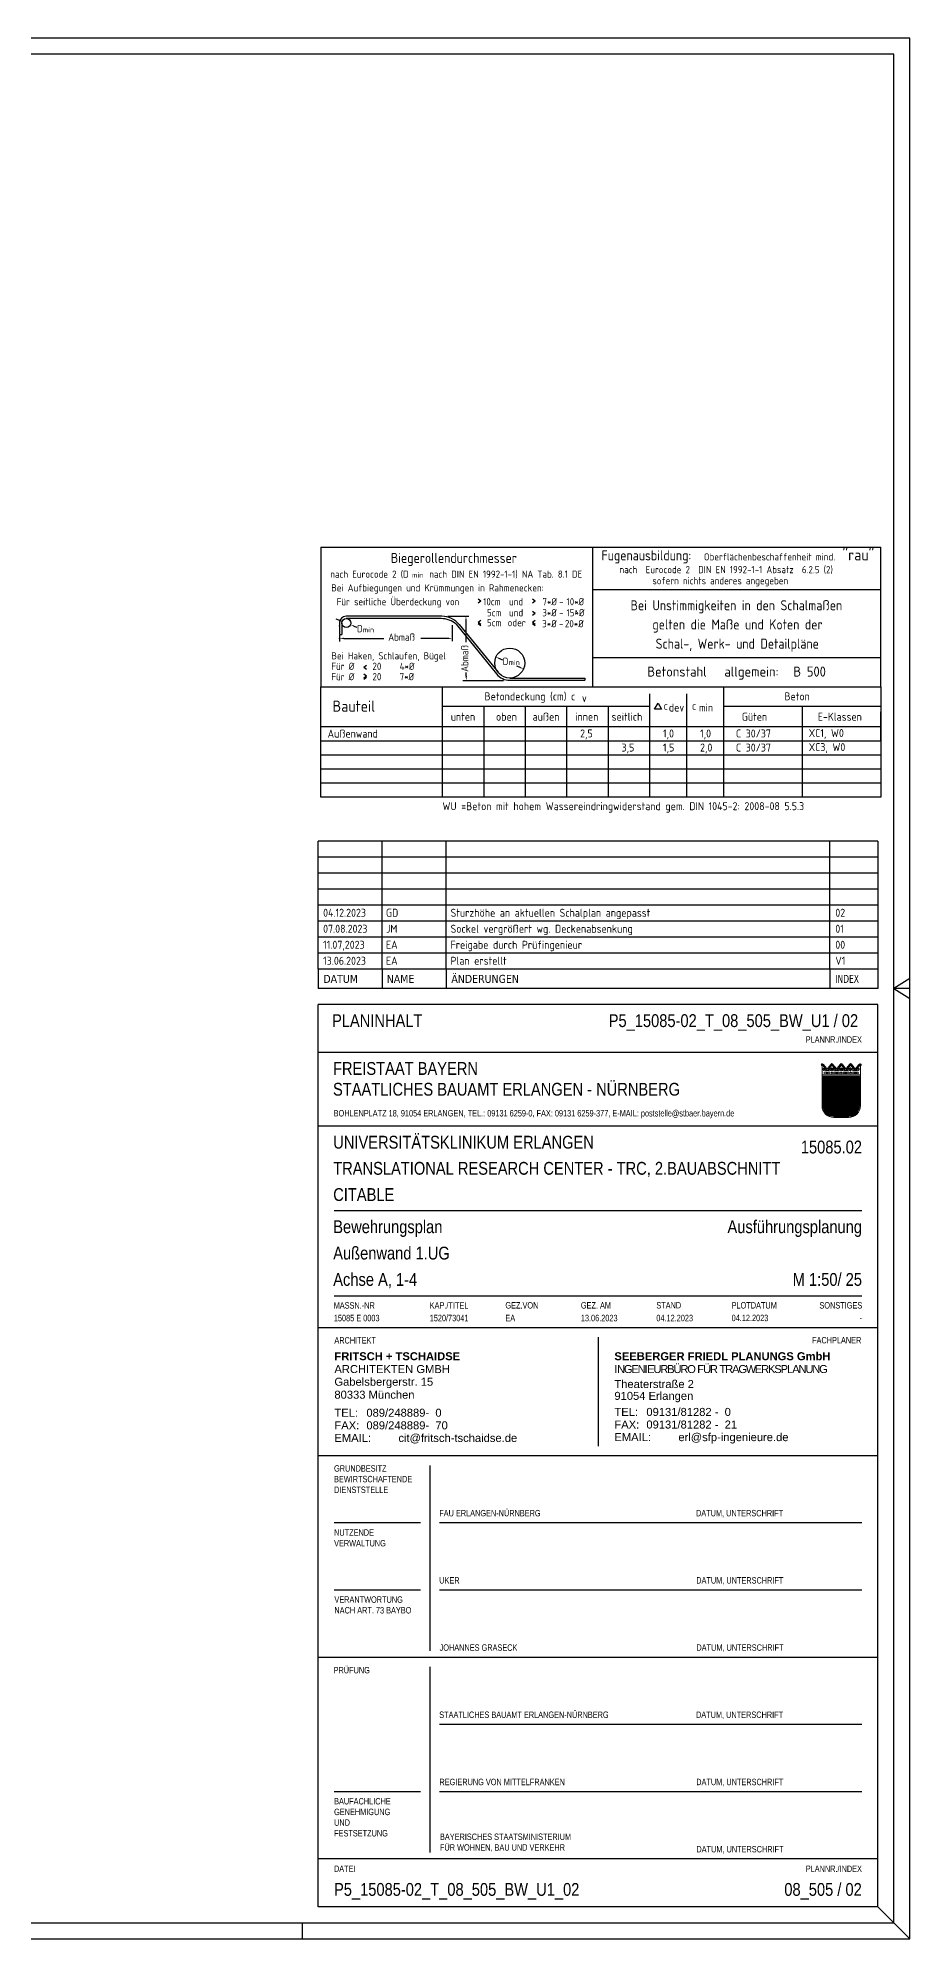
# Model space of a CAD drawing. Extents: x 40 to 130.5, y -19 to 13.9.
# Drawn here: x 85.78 to 99.41, y -19.01 to 10.69 of the extents above; entities that cross this region are included whole.
import ezdxf
from ezdxf.enums import TextEntityAlignment as Align

# ---------------------------------------------------------------- set-up
doc = ezdxf.new("R2010")
doc.units = 0
doc.header["$LTSCALE"] = 0.5
doc.linetypes.add('AUSGEZOGEN', pattern=[1000.01, 1000, 0.01])
for name, color, linetype in [('40 A Plankopf Text F+T', 7, 'Continuous'), ('BET-ANS', 7, 'Continuous'), ('RAHMEN', 7, 'Continuous'), ('STEMPEL', 7, 'Continuous'), ('TEXT', 7, 'Continuous')]:
    doc.layers.add(name, color=color, linetype=linetype)
doc.layers.add('NOPLOT', color=7, linetype='Continuous', plot=False)
doc.styles.add('ERSTELLTER_STIL_3', font='arial.ttf')
doc.styles.add('ERSTELLTER_STIL_4', font='arialbd.ttf')
doc.styles.add('helv', font='tahoma.ttf')
doc.styles.add('plankopf_ArialN', font='ARIALN.TTF')
doc.styles.add('txt', font='isocp.shx')
pattern_1 = [(0, (-322.07857, -163.97815), (8e-17, 0.254), [])]

# ---------------------------------------------------------------- blocks, each defined once
blk = doc.blocks.new('Bundeslandwappen')
at = {"lineweight": 9, "true_color": 0xffffff}
for points in [[(-5.75, 16.5), (-5.98, 16.5), (-5.98, 16.29), (-5.75, 16.29)], [(-5.09, 15.68), (-5.31, 15.68), (-5.31, 15.47), (-5.09, 15.47)], [(-3.49, 15.68), (-3.71, 15.68), (-3.71, 15.47), (-3.49, 15.47)], [(-2.82, 16.5), (-3.05, 16.5), (-3.05, 16.29), (-2.82, 16.29)], [(-2.15, 15.68), (-2.38, 15.68), (-2.38, 15.47), (-2.15, 15.47)], [(-0.56, 15.68), (-0.78, 15.68), (-0.78, 15.47), (-0.56, 15.47)], [(0.11, 16.5), (-0.11, 16.5), (-0.11, 16.29), (0.11, 16.29)], [(0.78, 15.68), (0.56, 15.68), (0.56, 15.47), (0.78, 15.47)], [(2.38, 15.68), (2.15, 15.68), (2.15, 15.47), (2.38, 15.47)], [(3.05, 16.5), (2.82, 16.5), (2.82, 16.29), (3.05, 16.29)], [(3.71, 15.68), (3.49, 15.68), (3.49, 15.47), (3.71, 15.47)], [(5.31, 15.68), (5.09, 15.68), (5.09, 15.47), (5.31, 15.47)], [(5.98, 16.5), (5.75, 16.5), (5.75, 16.29), (5.98, 16.29)]]:
    blk.add_hatch(color=7, dxfattribs=at).paths.add_polyline_path(points)
at = {"true_color": 0xffffff}
for points in [[(-5.34, 12.59), (-5.7, 12.59), (-5.7, 12.19), (-5.07, 11.96)], [(-1.42, 10.67), (-5.07, 11.96), (-3.57, 8.42), (0.08, 7.13)], [(0.86, 12.59), (-2.24, 12.59), (-1.42, 10.67), (2.23, 9.38)], [(3.96, 12.59), (1.66, 12.59), (4.37, 11.63)], [(-3.57, 8.42), (-5.7, 9.18), (-5.7, 6.17), (-2.07, 4.88)], [(-5.7, 6.14), (-5.7, 3.7, 0.041392), (-5.65, 3.14), (-4.21, 2.63)], [(3.73, 5.84), (0.08, 7.13), (1.58, 3.59), (5.23, 2.29)], [(5.7, 8.15), (2.23, 9.38), (3.73, 5.84), (5.7, 5.14)], [(5.7, 11.16), (4.37, 11.63), (5.7, 8.5)], [(-0.56, 1.34), (-4.21, 2.63), (-3.29, 0.45, 0.073774), (-2.3, 0.3), (-0.12, 0.3)], [(1.58, 3.59), (-2.07, 4.88), (-0.56, 1.34), (2.36, 0.3, 0.043654), (2.95, 0.36)]]:
    blk.add_hatch(color=7, dxfattribs=at).paths.add_polyline_path(points)
at = {"lineweight": 9}
h = blk.add_hatch(dxfattribs=at)
h.set_pattern_fill('ANSI31', color=256, scale=0.08, angle=315, style=0)
h.set_pattern_definition(pattern_1)
h.paths.add_polyline_path([(-5.07, 11.96), (-5.7, 12.19), (-5.7, 9.18), (-3.57, 8.42)])
h = blk.add_hatch(dxfattribs=at)
h.set_pattern_fill('ANSI31', color=256, scale=0.08, angle=315, style=0)
h.set_pattern_definition(pattern_1)
h.paths.add_polyline_path([(-2.24, 12.59), (-5.34, 12.59), (-5.07, 11.96), (-1.42, 10.67)])
h = blk.add_hatch(dxfattribs=at)
h.set_pattern_fill('ANSI31', color=256, scale=0.08, angle=315, style=0)
h.set_pattern_definition(pattern_1)
h.paths.add_polyline_path([(4.37, 11.63), (1.66, 12.59), (0.86, 12.59), (2.23, 9.38), (5.7, 8.15), (5.7, 8.5)])
h = blk.add_hatch(dxfattribs=at)
h.set_pattern_fill('ANSI31', color=256, scale=0.08, angle=315, style=0)
h.set_pattern_definition(pattern_1)
h.paths.add_polyline_path([(5.7, 12.59), (3.96, 12.59), (4.37, 11.63), (5.7, 11.16)])
h = blk.add_hatch(dxfattribs=at)
h.set_pattern_fill('ANSI31', color=256, scale=0.08, angle=315, style=0)
h.set_pattern_definition(pattern_1)
h.paths.add_polyline_path([(-2.07, 4.88), (-5.7, 6.17), (-5.7, 6.14), (-4.21, 2.63), (-0.56, 1.34)])
h = blk.add_hatch(dxfattribs=at)
h.set_pattern_fill('ANSI31', color=256, scale=0.08, angle=315, style=0)
h.set_pattern_definition(pattern_1)
h.paths.add_polyline_path([(0.08, 7.13), (-3.57, 8.42), (-2.07, 4.88), (1.58, 3.59)])
h = blk.add_hatch(dxfattribs=at)
h.set_pattern_fill('ANSI31', color=256, scale=0.08, angle=315, style=0)
h.set_pattern_definition(pattern_1)
h.paths.add_polyline_path([(2.23, 9.38), (-1.42, 10.67), (0.08, 7.13), (3.73, 5.84)])
h = blk.add_hatch(dxfattribs=at)
h.set_pattern_fill('ANSI31', color=256, scale=0.08, angle=315, style=0)
h.set_pattern_definition(pattern_1)
h.paths.add_polyline_path([(-4.21, 2.63), (-5.65, 3.14, 0.285055), (-3.29, 0.45)])
h = blk.add_hatch(dxfattribs=at)
h.set_pattern_fill('ANSI31', color=256, scale=0.08, angle=315, style=0)
h.set_pattern_definition(pattern_1)
h.paths.add_polyline_path([(-0.56, 1.34), (-0.12, 0.3), (2.3, 0.3, 0.004354), (2.36, 0.3)])
h = blk.add_hatch(dxfattribs=at)
h.set_pattern_fill('ANSI31', color=256, scale=0.08, angle=315, style=0)
h.set_pattern_definition(pattern_1)
h.paths.add_polyline_path([(5.31, 2.11), (5.23, 2.29), (1.58, 3.59), (2.95, 0.36, 0.22704)])
h = blk.add_hatch(dxfattribs=at)
h.set_pattern_fill('ANSI31', color=256, scale=0.08, angle=315, style=0)
h.set_pattern_definition(pattern_1)
h.paths.add_polyline_path([(5.7, 5.14), (3.73, 5.84), (5.23, 2.29), (5.37, 2.24, 0.111178), (5.7, 3.7)])
for p, q in [((-6, 16.1), (-6, 3.7)), ((-6, 13.29), (6, 13.29)), ((-6, 12.94), (6, 12.94)), ((-5.7, 12.59), (-5.7, 3.7)), ((-5.7, 12.59), (5.7, 12.59)), ((-5.7, 12.19), (5.7, 8.15)), ((-5.64, 14.97), (-5.64, 15.18)), ((-5.61, 16.59), (-5.62, 16.68)), ((-5.34, 12.59), (-0.12, 0.3)), ((-5.33, 15.19), (-5.33, 15.05)), ((-4.68, 14.54), (-5.26, 14.54)), ((-4.12, 14.54), (-3.54, 14.54)), ((-3.47, 15.19), (-3.47, 15.05)), ((-3.36, 13.9), (-2.93, 14.17)), ((-2.93, 13.63), (-3.36, 13.9)), ((-3.19, 16.59), (-3.18, 16.67)), ((-3.16, 14.97), (-3.16, 15.18)), ((-2.93, 15.58), (-2.93, 14.47)), ((-2.93, 14.17), (-2.5, 13.9)), ((-2.5, 13.9), (-2.93, 13.63)), ((-2.71, 14.97), (-2.71, 15.18)), ((-2.68, 16.59), (-2.69, 16.67)), ((-2.4, 15.19), (-2.4, 15.05)), ((-1.74, 14.54), (-2.32, 14.54)), ((-2.24, 12.59), (2.95, 0.36)), ((-1.19, 14.54), (-0.61, 14.54)), ((-0.54, 15.19), (-0.54, 15.05)), ((0, 14.17), (-0.43, 13.9)), ((-0.43, 13.9), (0, 13.63)), ((-0.25, 16.59), (-0.24, 16.67)), ((-0.22, 14.97), (-0.22, 15.18)), ((0, 15.58), (0, 14.47)), ((0.43, 13.9), (0, 14.17)), ((0, 13.63), (0.43, 13.9)), ((0.22, 14.97), (0.22, 15.18)), ((0.25, 16.59), (0.24, 16.67)), ((0.54, 15.19), (0.54, 15.05)), ((1.19, 14.54), (0.61, 14.54)), ((0.86, 12.59), (5.31, 2.11)), ((1.66, 12.59), (5.7, 11.16)), ((1.74, 14.54), (2.32, 14.54)), ((2.4, 15.19), (2.4, 15.05)), ((2.93, 14.17), (2.5, 13.9)), ((2.5, 13.9), (2.93, 13.63)), ((2.68, 16.59), (2.69, 16.67)), ((2.71, 14.97), (2.71, 15.18)), ((2.93, 15.58), (2.93, 14.47)), ((3.36, 13.9), (2.93, 14.17)), ((2.93, 13.63), (3.36, 13.9)), ((3.16, 14.97), (3.16, 15.18)), ((3.19, 16.59), (3.18, 16.67)), ((3.47, 15.19), (3.47, 15.05)), ((4.12, 14.54), (3.54, 14.54)), ((3.96, 12.59), (5.7, 8.5)), ((4.68, 14.54), (5.26, 14.54)), ((5.33, 15.19), (5.33, 15.05)), ((5.61, 16.59), (5.62, 16.68)), ((5.64, 14.97), (5.64, 15.18)), ((5.7, 3.7), (5.7, 12.59)), ((6, 3.7), (6, 16.1)), ((-5.7, 9.18), (5.7, 5.14)), ((-5.7, 6.17), (5.37, 2.24)), ((-5.7, 6.14), (-3.29, 0.45)), ((-5.66, 3.14), (2.36, 0.3)), ((-2.3, 0.3), (2.3, 0.3)), ((-2.3, 0), (2.3, 0))]:
    blk.add_line(p, q, dxfattribs=at)
for points in [[(-5.75, 16.29), (-5.98, 16.29), (-5.98, 16.5), (-5.75, 16.5)], [(-5.09, 15.47), (-5.31, 15.47), (-5.31, 15.68), (-5.09, 15.68)], [(-4.07, 13.71), (-4.83, 13.71), (-4.83, 14.1), (-4.07, 14.1)], [(-3.71, 15.47), (-3.49, 15.47), (-3.49, 15.68), (-3.71, 15.68)], [(-2.82, 16.29), (-3.05, 16.29), (-3.05, 16.5), (-2.82, 16.5)], [(-2.15, 15.47), (-2.38, 15.47), (-2.38, 15.68), (-2.15, 15.68)], [(-1.8, 13.71), (-1.04, 13.71), (-1.04, 14.1), (-1.8, 14.1)], [(-0.78, 15.47), (-0.56, 15.47), (-0.56, 15.68), (-0.78, 15.68)], [(0.11, 16.29), (-0.11, 16.29), (-0.11, 16.5), (0.11, 16.5)], [(0.78, 15.47), (0.56, 15.47), (0.56, 15.68), (0.78, 15.68)], [(1.8, 13.71), (1.04, 13.71), (1.04, 14.1), (1.8, 14.1)], [(2.15, 15.47), (2.38, 15.47), (2.38, 15.68), (2.15, 15.68)], [(3.05, 16.29), (2.82, 16.29), (2.82, 16.5), (3.05, 16.5)], [(3.71, 15.47), (3.49, 15.47), (3.49, 15.68), (3.71, 15.68)], [(4.07, 13.71), (4.83, 13.71), (4.83, 14.1), (4.07, 14.1)], [(5.09, 15.47), (5.31, 15.47), (5.31, 15.68), (5.09, 15.68)], [(5.75, 16.29), (5.98, 16.29), (5.98, 16.5), (5.75, 16.5)]]:
    blk.add_lwpolyline(points, close=True, dxfattribs=at)
for centre in [(-5.28, 13.9), (-3.71, 13.9), (-2.2, 13.9), (-0.68, 13.9), (0.68, 13.9), (2.2, 13.9), (3.71, 13.9), (5.28, 13.9)]:
    blk.add_circle(centre, 0.123, dxfattribs=at)
for centre, radius, start, end in [((-5.89, 16.45), 0.362, 44.66814, 253.11831), ((-5.67, 16.67), 0.05, 6.6615, 44.66814), ((-5.49, 15.18), 0.157, 3.2756, 179.55206), ((-5.19, 14.99), 0.453, 182.83284, 261.30427), ((-5.56, 16.59), 0.05, 186.6615, 265.62087), ((-5.42, 15.99), 0.179, 74.78828, 15.13561), ((-5.59, 16.26), 0.281, 346.02321, 85.62087), ((-5.36, 16.21), 0.05, 254.78828, 346.02321), ((-5.26, 15.23), 0.191, 249.63581, 3.08566), ((-5.2, 16.05), 0.05, 93.06329, 195.13561), ((-5.19, 15.87), 0.224, 350.95424, 93.06329), ((-5.02, 15.24), 0.05, 82.94673, 183.08566), ((-4.99, 15.54), 0.249, 262.94673, 77.88554), ((-4.92, 15.83), 0.05, 170.95424, 257.88554), ((-4.62, 14.89), 0.224, 71.40005, 0), ((-4.71, 14.85), 0.312, 275.96495, 353.97732), ((-4.4, 15.24), 0.208, 317.07745, 222.92255), ((-4.18, 14.89), 0.224, 180, 108.59995), ((-4.09, 14.85), 0.312, 186.02268, 264.03505), ((-3.81, 15.54), 0.249, 102.11446, 277.05327), ((-3.88, 15.83), 0.05, 282.11446, 9.04576), ((-3.61, 15.87), 0.224, 86.93671, 189.04576), ((-3.78, 15.24), 0.05, 356.91434, 97.05327), ((-3.54, 15.23), 0.191, 176.91434, 290.36419), ((-3.6, 16.05), 0.05, 344.86439, 86.93671), ((-3.38, 15.99), 0.179, 164.86439, 105.21172), ((-3.61, 14.99), 0.453, 278.69573, 357.16716), ((-3.21, 16.26), 0.281, 94.37913, 193.97679), ((-3.44, 16.21), 0.05, 193.97679, 285.21172), ((-3.31, 15.18), 0.157, 0.44794, 176.7244), ((-3.24, 16.59), 0.05, 274.37913, 353.3385), ((-3.13, 16.67), 0.05, 155.22882, 173.3385), ((-2.93, 16.58), 0.264, 24.0166, 155.34093), ((-2.55, 15.18), 0.157, 3.2756, 179.55206), ((-2.26, 14.99), 0.453, 182.83284, 261.30427), ((-2.74, 16.66), 0.05, 6.6615, 24.0166), ((-2.63, 16.59), 0.05, 186.6615, 265.62087), ((-2.49, 15.99), 0.179, 74.78828, 15.13561), ((-2.65, 16.26), 0.281, 346.02321, 85.62087), ((-2.43, 16.21), 0.05, 254.78828, 346.02321), ((-2.33, 15.23), 0.191, 249.63581, 3.08566), ((-2.27, 16.05), 0.05, 93.06329, 195.13561), ((-2.26, 15.87), 0.224, 350.95424, 93.06329), ((-2.09, 15.24), 0.05, 82.94673, 183.08566), ((-2.05, 15.54), 0.249, 262.94673, 77.88554), ((-1.99, 15.83), 0.05, 170.95424, 257.88554), ((-1.69, 14.89), 0.224, 71.40005, 0), ((-1.78, 14.85), 0.312, 275.96495, 353.97732), ((-1.47, 15.24), 0.208, 317.07745, 222.92255), ((-1.24, 14.89), 0.224, 180, 108.59995), ((-1.16, 14.85), 0.312, 186.02268, 264.03505), ((-0.88, 15.54), 0.249, 102.11446, 277.05327), ((-0.94, 15.83), 0.05, 282.11446, 9.04576), ((-0.67, 15.87), 0.224, 86.93671, 189.04576), ((-0.84, 15.24), 0.05, 356.91434, 97.05327), ((-0.6, 15.23), 0.191, 176.91434, 290.36419), ((-0.66, 16.05), 0.05, 344.86439, 86.93671), ((-0.44, 15.99), 0.179, 164.86439, 105.21172), ((-0.68, 14.99), 0.453, 278.69573, 357.16716), ((-0.28, 16.26), 0.281, 94.37913, 193.97679), ((-0.5, 16.21), 0.05, 193.97679, 285.21172), ((-0.38, 15.18), 0.157, 0.44794, 176.7244), ((-0.3, 16.59), 0.05, 274.37913, 353.3385), ((0, 16.58), 0.264, 24.0166, 155.34093), ((-0.19, 16.67), 0.05, 155.22882, 173.3385), ((0.38, 15.18), 0.157, 3.2756, 179.55206), ((0.68, 14.99), 0.453, 182.83284, 261.30427), ((0.19, 16.66), 0.05, 6.6615, 24.0166), ((0.3, 16.59), 0.05, 186.6615, 265.62087), ((0.44, 15.99), 0.179, 74.78828, 15.13561), ((0.28, 16.26), 0.281, 346.02321, 85.62087), ((0.5, 16.21), 0.05, 254.78828, 346.02321), ((0.6, 15.23), 0.191, 249.63581, 3.08566), ((0.66, 16.05), 0.05, 93.06329, 195.13561), ((0.67, 15.87), 0.224, 350.95424, 93.06329), ((0.84, 15.24), 0.05, 82.94673, 183.08566), ((0.88, 15.54), 0.249, 262.94673, 77.88554), ((0.94, 15.83), 0.05, 170.95424, 257.88554), ((1.24, 14.89), 0.224, 71.40005, 0), ((1.16, 14.85), 0.312, 275.96495, 353.97732), ((1.47, 15.24), 0.208, 317.07745, 222.92255), ((1.69, 14.89), 0.224, 180, 108.59995), ((1.78, 14.85), 0.312, 186.02268, 264.03505), ((2.05, 15.54), 0.249, 102.11446, 277.05327), ((1.99, 15.83), 0.05, 282.11446, 9.04576), ((2.26, 15.87), 0.224, 86.93671, 189.04576), ((2.09, 15.24), 0.05, 356.91434, 97.05327), ((2.33, 15.23), 0.191, 176.91434, 290.36419), ((2.27, 16.05), 0.05, 344.86439, 86.93671), ((2.49, 15.99), 0.179, 164.86439, 105.21172), ((2.26, 14.99), 0.453, 278.69573, 357.16716), ((2.65, 16.26), 0.281, 94.37913, 193.97679), ((2.43, 16.21), 0.05, 193.97679, 285.21172), ((2.55, 15.18), 0.157, 0.44794, 176.7244), ((2.63, 16.59), 0.05, 274.37913, 353.3385), ((2.93, 16.58), 0.264, 24.0166, 155.34093), ((2.74, 16.67), 0.05, 155.22882, 173.3385), ((3.31, 15.18), 0.157, 3.2756, 179.55206), ((3.61, 14.99), 0.453, 182.83284, 261.30427), ((3.13, 16.66), 0.05, 6.6615, 24.0166), ((3.24, 16.59), 0.05, 186.6615, 265.62087), ((3.38, 15.99), 0.179, 74.78828, 15.13561), ((3.21, 16.26), 0.281, 346.02321, 85.62087), ((3.44, 16.21), 0.05, 254.78828, 346.02321), ((3.54, 15.23), 0.191, 249.63581, 3.08566), ((3.6, 16.05), 0.05, 93.06329, 195.13561), ((3.61, 15.87), 0.224, 350.95424, 93.06329), ((3.78, 15.24), 0.05, 82.94673, 183.08566), ((3.81, 15.54), 0.249, 262.94673, 77.88554), ((3.88, 15.83), 0.05, 170.95424, 257.88554), ((4.18, 14.89), 0.224, 71.40005, 0), ((4.09, 14.85), 0.312, 275.96495, 353.97732), ((4.4, 15.24), 0.208, 317.07745, 222.92255), ((4.62, 14.89), 0.224, 180, 108.59995), ((4.71, 14.85), 0.312, 186.02268, 264.03505), ((4.99, 15.54), 0.249, 102.11446, 277.05327), ((4.92, 15.83), 0.05, 282.11446, 9.04576), ((5.19, 15.87), 0.224, 86.93671, 189.04576), ((5.02, 15.24), 0.05, 356.91434, 97.05327), ((5.26, 15.23), 0.191, 176.91434, 290.36419), ((5.2, 16.05), 0.05, 344.86439, 86.93671), ((5.42, 15.99), 0.179, 164.86439, 105.21172), ((5.19, 14.99), 0.453, 278.69573, 357.16716), ((5.59, 16.26), 0.281, 94.37913, 193.97679), ((5.36, 16.21), 0.05, 193.97679, 285.21172), ((5.49, 15.18), 0.157, 0.44794, 176.7244), ((5.56, 16.59), 0.05, 274.37913, 353.3385), ((5.67, 16.67), 0.05, 135.33186, 173.3385), ((5.89, 16.45), 0.362, 286.88169, 135.33186), ((-2.3, 3.7), 3.7, 180, 270), ((-2.3, 3.7), 3.4, 180, 270), ((2.3, 3.7), 3.7, 270, 0), ((2.3, 3.7), 3.4, 270, 0)]:
    blk.add_arc(centre, radius, start, end, dxfattribs=at)
blk = doc.blocks.new('Plankopf_PU')
for p, q in [((-18.5, 25.4), (-18.5, 27.7)), ((-1, 27.7), (-18.5, 27.7)), ((-1, 27.7), (-18.5, 27.7)), ((-1, 25.4), (-1, 27.7)), ((-1, 25.4), (-18.5, 25.4)), ((-1, 25.4), (-18.5, 25.4)), ((-18.5, 19.1), (-18.5, 25.4)), ((-1, 19.1), (-1, 25.4)), ((-1.5, 22.75), (-18, 22.75)), ((-18, 20.1), (-1.5, 20.1)), ((-18.5, 15.1), (-18.5, 19.1)), ((-1, 19.1), (-18.5, 19.1)), ((-1, 15.1), (-1, 19.1)), ((-9.75, 18.8), (-9.75, 15.4)), ((-1, 15.1), (-18.5, 15.1)), ((-1, 15.1), (-18.5, 15.1)), ((-18.5, 8.8), (-18.5, 15.1)), ((-1, 8.8), (-1, 15.1)), ((-15, 9), (-15, 14.8)), ((-15.3, 13), (-18, 13)), ((-1.5, 13), (-14.7, 13)), ((-15.3, 10.9), (-18, 10.9)), ((-1.5, 10.9), (-14.7, 10.9)), ((-18.5, 2.5), (-18.5, 8.8)), ((-1, 8.8), (-18.5, 8.8)), ((-15, 2.7), (-15, 8.5)), ((-1, 2.5), (-1, 8.8)), ((-1.5, 6.7), (-14.7, 6.7)), ((-15.3, 4.6), (-18, 4.6)), ((-1.5, 4.6), (-14.7, 4.6)), ((-1, 2.5), (-18.5, 2.5)), ((-18.5, 1), (-18.5, 2.5)), ((-1, 2.5), (-18.5, 2.5)), ((-1, 1), (-1, 2.5)), ((-1, 1), (-18.5, 1))]:
    blk.add_line(p, q)
at = {"xscale": 0.1, "yscale": 0.1, "zscale": 0.1}
blk.add_blockref('Bundeslandwappen', (-2.148, 25.669), dxfattribs=at)
at = {"linetype": 'AUSGEZOGEN', "lineweight": 35, "style": 'plankopf_ArialN'}
for s, height, p in [('FREISTAAT BAYERN', 0.4, (-18.032, 27.401)), ('PRÜFUNG', 0.2, (-18.013, 8.5))]:
    blk.add_text(s, height=height, dxfattribs=at).set_placement(p, align=Align.TOP_LEFT)
blk.add_text('STAATLICHES BAUAMT ERLANGEN - NÜRNBERG', height=0.4, dxfattribs=at).set_placement((-18.032, 26.552), align=Align.MIDDLE_LEFT)
at = {"style": 'plankopf_ArialN'}
for s, p in [('BOHLENPLATZ 18, 91054 ERLANGEN, TEL.: 09131 6259-0, FAX: 09131 6259-377, E-MAIL: poststelle@stbaer.bayern.de', (-18.012, 25.702)), ('MASSN.-NR', (-18.011, 19.698)), ('KAP./TITEL', (-15.01, 19.698)), ('GEZ.VON', (-12.644, 19.7)), ('GEZ. AM', (-10.286, 19.7)), ('STAND', (-7.927, 19.702)), ('PLOTDATUM', (-5.574, 19.7)), ('FAU ERLANGEN-NÜRNBERG', (-14.712, 13.207)), ('DATUM, UNTERSCHRIFT', (-6.687, 13.207)), ('UKER', (-14.712, 11.107)), ('DATUM, UNTERSCHRIFT', (-6.68, 11.106)), ('JOHANNES GRASECK', (-14.7, 9.005)), ('DATUM, UNTERSCHRIFT', (-6.675, 9.005)), ('STAATLICHES BAUAMT ERLANGEN-NÜRNBERG', (-14.712, 6.907)), ('DATUM, UNTERSCHRIFT', (-6.687, 6.907)), ('REGIERUNG VON MITTELFRANKEN', (-14.705, 4.806)), ('DATUM, UNTERSCHRIFT', (-6.68, 4.806)), ('DATUM, UNTERSCHRIFT', (-6.675, 2.705)), ('DATEI', (-18.002, 2.095))]:
    blk.add_text(s, height=0.2, dxfattribs=at).set_placement(p)
for s, p in [('SONSTIGES', (-1.493, 19.7)), ('PLANNR./INDEX', (-1.501, 2.095))]:
    blk.add_text(s, height=0.2, dxfattribs=at).set_placement(p, align=Align.RIGHT)
at = {"linetype": 'AUSGEZOGEN', "lineweight": 35, "style": 'plankopf_ArialN'}
blk.add_text('ARCHITEKT', height=0.2, dxfattribs=at).set_placement((-17.989, 18.607))
blk.add_text('FACHPLANER', height=0.2, dxfattribs=at).set_placement((-1.52, 18.611), align=Align.RIGHT)
at = {"insert": (-5.574, 19.303), "char_height": 0.2, "attachment_point": 7, "style": 'plankopf_ArialN'}
blk.add_mtext('04.12.2023', dxfattribs=at)
at = {"char_height": 0.2, "attachment_point": 1, "style": 'plankopf_ArialN'}
for s, insert, width in [('GRUNDBESITZ\\PBEWIRTSCHAFTENDE DIENSTSTELLE', (-18, 14.804), 2.5), ('NUTZENDE^JVERWALTUNG', (-17.998, 12.8), 2.69843), ('VERANTWORTUNG  NACH ART. 73 BAYBO', (-17.988, 10.705), 2.68768), ('BAUFACHLICHE GENEHMIGUNG UND FESTSETZUNG', (-17.998, 4.404), 2.2311), ('BAYERISCHES STAATSMINISTERIUM ^JFÜR WOHNEN, BAU UND VERKEHR', (-14.689, 3.294), 9.29412)]:
    blk.add_mtext(s, dxfattribs=dict(at, insert=insert, width=width))
at = {"style": 'plankopf_ArialN'}
for tag, p in [('PROJEKTBEZEICHNUNGZ1', (-18.025, 24.578)), ('PROJEKTBEZEICHNUNGZ2', (-18.025, 23.761)), ('PROJEKTBEZEICHNUNGZ3', (-18.025, 22.941))]:
    blk.add_attdef(tag, text='', height=0.4, dxfattribs=at).set_placement(p, align=Align.BOTTOM_LEFT)
for tag, p in [('GEB.-NR', (-1.5, 24.946)), ('0.000X', (-1.507, 1.749))]:
    blk.add_attdef(tag, text='', height=0.4, dxfattribs=at).set_placement(p, align=Align.TOP_RIGHT)
for tag, p, height in [('PLANINHALTZ1', (-18.025, 22.055), 0.4), ('PLANINHALTZ2', (-18.025, 21.232), 0.4), ('PLANINHALTZ3', (-18.025, 20.409), 0.4), ('MASSN.-NR', (-18.005, 19.303), 0.2), ('KAPITEL/TITEL', (-15.01, 19.303), 0.2), ('GEZ_VON', (-12.644, 19.303), 0.2), ('GEZ_AM', (-10.286, 19.303), 0.2), ('STAND', (-7.927, 19.303), 0.2)]:
    blk.add_attdef(tag, p, '', height=height, dxfattribs=at)
for tag, height, p in [('PLANUNGSPHASE', 0.4, (-1.5, 22.055)), ('PROJEKTKATEGORIE', 0.4, (-1.5, 21.232)), ('MAßSTAB', 0.4, (-1.5, 20.409)), ('SONSTIGES', 0.2, (-1.5, 19.303))]:
    blk.add_attdef(tag, text='', height=height, dxfattribs=at).set_placement(p, align=Align.RIGHT)
at = {"layer": '40 A Plankopf Text F+T', "color": 7, "linetype": 'Continuous', "lineweight": 13, "char_height": 0.25, "attachment_point": 7}
for s, insert, style in [('\\A1;ARCHITEKTEN GMBH', (-17.988, 17.68), 'ERSTELLTER_STIL_3'), ('\\A1;FRITSCH + TSCHAIDSE ', (-17.988, 18.081), 'ERSTELLTER_STIL_4'), ('\\A1;SEEBERGER FRIEDL PLANUNGS GmbH', (-9.238, 18.081), 'ERSTELLTER_STIL_4'), ('\\A1;{\\T0.8;INGENIEURBÜRO FÜR TRAGWERKSPLANUNG}', (-9.238, 17.68), 'ERSTELLTER_STIL_3'), ('\\A1;Gabelsbergerstr. 15', (-17.988, 17.212), 'ERSTELLTER_STIL_3'), ('\\A1;Theaterstraße 2', (-9.238, 17.212), 'ERSTELLTER_STIL_3'), ('\\A1;80333 München', (-17.988, 16.879), 'ERSTELLTER_STIL_3'), ('\\A1;91054 Erlangen', (-9.238, 16.771), 'ERSTELLTER_STIL_3')]:
    blk.add_mtext(s, dxfattribs=dict(at, insert=insert, style=style))
at = {"layer": '40 A Plankopf Text F+T', "color": 7, "linetype": 'Continuous', "lineweight": 13, "char_height": 0.25, "attachment_point": 7, "line_spacing_factor": 0.945293, "style": 'ERSTELLTER_STIL_3'}
for s, insert in [('\\A1;TEL: ^I089/248889-  0\\PFAX: ^I089/248889-  70\\PEMAIL: ^Icit@fritsch-tschaidse.de', (-17.988, 15.481)), ('\\A1;TEL: ^I09131/81282 -  0\\PFAX: ^I09131/81282 -  21\\PEMAIL: ^Ierl@sfp-ingenieure.de', (-9.238, 15.481))]:
    blk.add_mtext(s, dxfattribs=dict(at, insert=insert))
blk = doc.blocks.new('Plankopf-ER')
at = {"layer": 'RAHMEN', "color": 7, "linetype": 'Continuous'}
for p, q in [((-0.5, 4.6), (-18, 4.6)), ((-18, 4.1), (-18, 4.6)), ((-16, 4.1), (-16, 4.6)), ((-14, 4.1), (-14, 4.6)), ((-2, 4.1), (-2, 4.6)), ((-0.5, 4.6), (-0.5, 4.1)), ((-0.5, 4.1), (-18, 4.1)), ((-18, 3.6), (-18, 4.1)), ((-0.5, 3.6), (-18, 3.6)), ((-18, 3.1), (-18, 3.6)), ((-16, 3.6), (-16, 4.1)), ((-16, 3.1), (-16, 3.6)), ((-14, 3.6), (-14, 4.1)), ((-14, 3.1), (-14, 3.6)), ((-2, 3.6), (-2, 4.1)), ((-2, 3.1), (-2, 3.6)), ((-0.5, 4.1), (-0.5, 3.6)), ((-0.5, 3.6), (-0.5, 3.1)), ((-0.5, 3.1), (-18, 3.1)), ((-18, 2.6), (-18, 3.1)), ((-16, 2.6), (-16, 3.1)), ((-14, 2.6), (-14, 3.1)), ((-2, 2.6), (-2, 3.1)), ((-0.5, 3.1), (-0.5, 2.6)), ((-0.5, 2.6), (-18, 2.6)), ((-18, 2.1), (-18, 2.6)), ((-16, 2.1), (-16, 2.6)), ((-14, 2.1), (-14, 2.6)), ((-2, 2.1), (-2, 2.6)), ((-0.5, 2.6), (-0.5, 2.1)), ((-0.5, 2.1), (-18, 2.1)), ((-18, 1.6), (-18, 2.1)), ((-16, 1.6), (-16, 2.1)), ((-14, 1.6), (-14, 2.1)), ((-2, 1.6), (-2, 2.1)), ((-0.5, 2.1), (-0.5, 1.6)), ((-0.5, 1.6), (-18, 1.6)), ((-18, 1.1), (-18, 1.6)), ((-16, 1.1), (-16, 1.6)), ((-14, 1.1), (-14, 1.6)), ((-2, 1.1), (-2, 1.6)), ((-0.5, 1.6), (-0.5, 1.1)), ((-0.5, 1.1), (-18, 1.1)), ((-18, 0.6), (-18, 1.1)), ((-0.5, 0.6), (-18, 0.6)), ((-18, 0.6), (-18, 0)), ((-16, 0.6), (-16, 1.1)), ((-16, 0.6), (-16, 0)), ((-14, 0.6), (-14, 1.1)), ((-14, 0.6), (-14, 0)), ((-2, 0.6), (-2, 1.1)), ((-2, 0.6), (-2, 0)), ((-0.5, 1.1), (-0.5, 0.6)), ((-0.5, 0.6), (-0.5, 0)), ((-0.5, 0), (-18, 0))]:
    blk.add_line(p, q, dxfattribs=at)
at = {"layer": 'RAHMEN', "color": 7, "linetype": 'Continuous', "style": 'txt'}
for tag, p in [('INDEX-D8', (-17.841, 4.242)), ('INDEX-N8', (-15.876, 4.242)), ('INDEX-X8', (-13.857, 4.242)), ('INDEX8', (-1.833, 4.242)), ('INDEX-D7', (-17.841, 3.742)), ('INDEX-N7', (-15.876, 3.742)), ('INDEX-X7', (-13.857, 3.742)), ('INDEX7', (-1.833, 3.742)), ('INDEX-D6', (-17.841, 3.242)), ('INDEX-D5', (-17.841, 2.742)), ('INDEX-N6', (-15.876, 3.242)), ('INDEX-N5', (-15.876, 2.742)), ('INDEX-X6', (-13.857, 3.242)), ('INDEX-X5', (-13.857, 2.742)), ('INDEX6', (-1.833, 3.242)), ('INDEX5', (-1.833, 2.742)), ('INDEX-D4', (-17.841, 2.242)), ('INDEX-N4', (-15.876, 2.242)), ('INDEX-X4', (-13.857, 2.242)), ('INDEX4', (-1.833, 2.242)), ('INDEX-D3', (-17.841, 1.742)), ('INDEX-N3', (-15.876, 1.742)), ('INDEX-X3', (-13.857, 1.742)), ('INDEX3', (-1.833, 1.742)), ('INDEX-D2', (-17.841, 1.242)), ('INDEX-N2', (-15.876, 1.242)), ('INDEX-X2', (-13.857, 1.242)), ('INDEX2', (-1.833, 1.242)), ('INDEX-D1', (-17.841, 0.742)), ('INDEX-N1', (-15.876, 0.742)), ('INDEX-X1', (-13.857, 0.742)), ('INDEX1', (-1.833, 0.742))]:
    blk.add_attdef(tag, p, '', height=0.25, dxfattribs=at)
at = {"layer": 'STEMPEL', "color": 7, "linetype": 'Continuous', "style": 'helv'}
for s, p in [('DATUM', (-17.833, 0.176)), ('NAME', (-15.853, 0.176)), ('ÄNDERUNGEN', (-13.833, 0.176))]:
    blk.add_text(s, height=0.25, dxfattribs=at).set_placement(p)
at = {"layer": 'STEMPEL', "color": 7, "linetype": 'Continuous', "style": 'helv', "width": 0.8}
blk.add_text('INDEX', height=0.25, dxfattribs=at).set_placement((-1.833, 0.176))
blk = doc.blocks.new('A1-35-0')
at = {"layer": 'RAHMEN'}
for p, q in [((118.9, 59.4), (0, 59.4)), ((118.9, 0), (118.9, 59.4)), ((0, 0), (118.9, 0))]:
    blk.add_line(p, q, dxfattribs=at)
at = {"layer": 'RAHMEN', "color": 5}
for p, q in [((118.4, 58.9), (2, 58.9)), ((118.4, 0.5), (118.4, 58.9)), ((2, 0.5), (118.4, 0.5))]:
    blk.add_line(p, q, dxfattribs=at)
at = {"layer": 'RAHMEN', "color": 7, "linetype": 'Continuous'}
for p, q in [((118.9, 30.01), (118.4, 29.7)), ((118.4, 29.7), (118.9, 29.39))]:
    blk.add_line(p, q, dxfattribs=at)
at = {"layer": 'RAHMEN', "color": 7}
blk.add_line((99.9, 0.5), (99.9, 0), dxfattribs=at)

msp = doc.modelspace()

# ---------------------------------------------------------------- linework, layer by layer
for p, q in [((98.9053, -4.4109), (90.1553, -4.4109)), ((90.1553, -5.1609), (90.1553, -4.4109)), ((98.9053, -5.1609), (98.9053, -4.4109))]:
    msp.add_line(p, q)
at = {"layer": 'NOPLOT', "color": 191, "linetype": 'AUSGEZOGEN'}
msp.add_line((98.9053, -18.5109), (99.4053, -19.0109), dxfattribs=at)
at = {"layer": 'RAHMEN', "color": 5, "linetype": 'Continuous'}
for p, q in [((90.2007, 2.7322), (98.9507, 2.7322)), ((90.2007, 2.7322), (90.2007, 0.5531)), ((94.4499, 0.5531), (94.4499, 2.7322)), ((98.9507, 0.5531), (98.9507, 2.7322)), ((98.9507, -0.3005), (98.9507, 0.1619))]:
    msp.add_line(p, q, dxfattribs=at)
at = {"layer": 'RAHMEN', "color": 7, "linetype": 'AUSGEZOGEN'}
for p, q in [((92.6988, 1.8894), (92.6551, 1.92)), ((92.6988, 1.8894), (92.6551, 1.8588)), ((93.5487, 1.8894), (93.5051, 1.92)), ((93.5487, 1.8894), (93.5051, 1.8588)), ((94.4499, 2.0746), (98.9507, 2.0746)), ((92.6551, 1.5616), (92.6988, 1.5921)), ((92.6551, 1.5616), (92.6988, 1.531)), ((92.6551, 1.5422), (92.6988, 1.5116)), ((93.5051, 1.5616), (93.5487, 1.5921)), ((93.5051, 1.5616), (93.5487, 1.531)), ((93.5051, 1.5422), (93.5487, 1.5116)), ((93.5492, 1.6997), (93.5055, 1.7303)), ((93.5492, 1.6997), (93.5055, 1.6691)), ((94.4499, 1.0107), (98.9507, 1.0107)), ((90.8701, 0.8588), (90.9138, 0.8894)), ((90.8701, 0.8588), (90.9138, 0.8282)), ((90.9138, 0.7179), (90.8701, 0.7485)), ((90.9138, 0.7179), (90.8701, 0.6874)), ((90.9138, 0.6985), (90.8701, 0.668)), ((90.2007, -0.0695), (98.9507, -0.0695)), ((90.2007, -0.2895), (98.9507, -0.2895)), ((90.2007, -0.5095), (98.9507, -0.5095)), ((90.2007, -0.7295), (98.9507, -0.7295)), ((90.2007, -0.9495), (98.9507, -0.9495))]:
    msp.add_line(p, q, dxfattribs=at)
at = {"layer": 'RAHMEN', "color": 7, "linetype": 'Continuous'}
for p, q in [((90.5304, 1.5735), (90.4371, 1.6093)), ((90.4901, 1.5477), (90.4901, 1.3705)), ((90.5255, 1.5477), (90.5255, 1.3705)), ((92.092, 1.654), (90.5964, 1.654)), ((92.0793, 1.6185), (90.5964, 1.6185)), ((90.7162, 1.502), (90.7632, 1.4839)), ((92.1833, 1.6573), (92.5096, 1.6573)), ((92.25, 1.518), (92.25, 1.2645)), ((92.3145, 1.5292), (92.9444, 0.754)), ((92.3629, 1.525), (92.9691, 0.779)), ((92.4672, 1.59), (92.4672, 1.249)), ((90.4901, 1.3705), (90.5255, 1.3705)), ((90.4901, 1.3591), (90.4901, 1.2588)), ((90.5576, 1.3095), (91.1859, 1.3095)), ((92.1825, 1.3095), (91.7641, 1.3095)), ((93.0419, 0.9712), (92.998, 0.9902)), ((92.4205, 0.652), (93.054, 0.652)), ((92.4717, 0.7195), (92.4717, 0.7787)), ((93.1539, 0.6901), (94.3232, 0.6896)), ((93.1539, 0.6542), (94.3232, 0.6542)), ((93.3039, 0.8583), (93.263, 0.8759)), ((94.3232, 0.6896), (94.3232, 0.6542)), ((92.1015, -1.1436), (92.1015, 0.5531)), ((95.3405, -1.1695), (95.3405, 0.4435)), ((95.9198, -1.1695), (95.9198, 0.4435)), ((96.4991, -1.1695), (96.4991, 0.5531)), ((92.7493, -1.1695), (92.7493, 0.2512)), ((93.3971, -1.1695), (93.3971, 0.2512)), ((94.0449, -1.1695), (94.0449, 0.2512)), ((94.6927, -1.1695), (94.6927, 0.2512)), ((97.7249, -1.1695), (97.7249, 0.2512)), ((92.1015, -1.1695), (92.1015, -0.0695)), ((95.3405, -1.1695), (95.3405, -0.0695)), ((99.4053, -4.1609), (99.1553, -4.1609))]:
    msp.add_line(p, q, dxfattribs=at)
at = {"layer": 'RAHMEN', "color": 1, "linetype": 'Continuous'}
for p, q in [((92.1015, 0.2512), (95.3405, 0.2512)), ((96.4991, 0.2512), (98.9507, 0.2512))]:
    msp.add_line(p, q, dxfattribs=at)
at = {"layer": 'RAHMEN', "color": 5, "linetype": 'AUSGEZOGEN'}
msp.add_lwpolyline([(90.2007, 0.5531), (98.9507, 0.5531), (98.9507, -1.1695), (90.2007, -1.1695)], close=True, dxfattribs=at)
at = {"layer": 'RAHMEN', "color": 1, "linetype": 'Continuous'}
msp.add_lwpolyline([(95.4693, 0.2958), (95.5238, 0.2014), (95.4148, 0.2014)], close=True, dxfattribs=at)
at = {"layer": 'RAHMEN', "color": 7, "linetype": 'Continuous'}
for centre, radius in [((90.5964, 1.5477), 0.0709), ((93.1509, 0.9242), 0.2341)]:
    msp.add_circle(centre, radius, dxfattribs=at)
for centre, radius, start, end in [((90.5964, 1.5477), 0.1063, 89.99998, 180), ((92.0793, 1.2642), 0.3543, 48.41068, 90), ((92.092, 1.3048), 0.3491, 39.09564, 90), ((93.1539, 0.9242), 0.27, 219.09564, 270)]:
    msp.add_arc(centre, radius, start, end, dxfattribs=at)
for p in [(90.4901, 1.5067), (94.1882, 1.7348), (90.4901, 1.3095), (92.936, 1.0169), (93.3659, 0.8315)]:
    msp.add_point(p, dxfattribs=at)
for points in [[(90.4784, 1.5841), (90.4846, 1.6004), (90.5304, 1.5735)], [(90.7131, 1.4938), (90.7193, 1.5101), (90.6673, 1.5208)], [(92.4784, 1.59), (92.4559, 1.59), (92.4672, 1.6575)], [(90.5576, 1.2983), (90.5576, 1.3208), (90.4901, 1.3095)], [(92.1825, 1.2983), (92.1825, 1.3208), (92.25, 1.3095)], [(92.9935, 0.9798), (93.0024, 1.0005), (92.936, 1.0169)], [(92.483, 0.7195), (92.4605, 0.7195), (92.4717, 0.652)], [(93.2994, 0.8479), (93.3083, 0.8686), (93.3659, 0.8315)]]:
    msp.add_solid(points, dxfattribs=at)

# ---------------------------------------------------------------- block references
at = {"layer": 'BET-ANS', "xscale": 0.5, "yscale": 0.5, "zscale": 0.5}
msp.add_blockref('Plankopf-ER', (99.1553, -4.1609), dxfattribs=at).add_auto_attribs({'INDEX1': 'V1', 'INDEX-N1': 'EA', 'INDEX-D1': '13.06.2023', 'INDEX-X1': 'Plan erstellt', 'INDEX2': '00', 'INDEX-N2': 'EA', 'INDEX-D2': '11.07,2023', 'INDEX-X2': 'Freigabe durch Prüfingenieur', 'INDEX3': '01', 'INDEX-N3': 'JM', 'INDEX-D3': '07.08.2023', 'INDEX-X3': 'Sockel vergrößert wg. Deckenabsenkung', 'INDEX4': '02', 'INDEX-N4': 'GD', 'INDEX-D4': '04.12.2023', 'INDEX-X4': 'Sturzhöhe an aktuellen Schalplan angepasst'})
at = {"layer": 'BET-ANS'}
ref = msp.add_blockref('Plankopf_PU', (99.4053, -19.0109), dxfattribs=dict(at, xscale=0.5, yscale=0.5, zscale=0.5))
ref.add_attrib('0.000X', '08_505 / 02', dxfattribs={"layer": '0', "height": 0.2, "style": 'plankopf_ArialN'}).set_placement((98.652, -18.1365), align=Align.TOP_RIGHT)
ref.add_attrib('STAND', '04.12.2023', (95.442, -9.3593), dxfattribs={"layer": '0', "height": 0.1, "style": 'plankopf_ArialN'})
ref.add_attrib('PLANINHALTZ1', 'Bewehrungsplan', (90.3928, -7.9832), dxfattribs={"layer": '0', "height": 0.2, "style": 'plankopf_ArialN'})
ref.add_attrib('PLANINHALTZ2', 'Außenwand 1.UG', (90.3928, -8.3949), dxfattribs={"layer": '0', "height": 0.2, "style": 'plankopf_ArialN'})
ref.add_attrib('PLANINHALTZ3', 'Achse A, 1-4', (90.3928, -8.8064), dxfattribs={"layer": '0', "height": 0.2, "style": 'plankopf_ArialN'})
ref.add_attrib('PROJEKTBEZEICHNUNGZ1', 'UNIVERSITÄTSKLINIKUM ERLANGEN', dxfattribs={"layer": '0', "height": 0.2, "style": 'plankopf_ArialN'}).set_placement((90.3928, -6.7222), align=Align.BOTTOM_LEFT)
ref.add_attrib('PROJEKTBEZEICHNUNGZ2', 'TRANSLATIONAL RESEARCH CENTER - TRC, 2.BAUABSCHNITT', dxfattribs={"layer": '0', "height": 0.2, "style": 'plankopf_ArialN'}).set_placement((90.3928, -7.1303), align=Align.BOTTOM_LEFT)
ref.add_attrib('PROJEKTBEZEICHNUNGZ3', 'CITABLE', dxfattribs={"layer": '0', "height": 0.2, "style": 'plankopf_ArialN'}).set_placement((90.3928, -7.5404), align=Align.BOTTOM_LEFT)
ref.add_attrib('GEB.-NR', '15085.02', dxfattribs={"layer": '0', "height": 0.2, "style": 'plankopf_ArialN'}).set_placement((98.6553, -6.5379), align=Align.TOP_RIGHT)
ref.add_attrib('PLANUNGSPHASE', 'Ausführungsplanung', dxfattribs={"layer": '0', "height": 0.2, "style": 'plankopf_ArialN'}).set_placement((98.6553, -7.9832), align=Align.RIGHT)
ref.add_attrib('MAßSTAB', 'M 1:50/ 25', dxfattribs={"layer": '0', "height": 0.2, "style": 'plankopf_ArialN'}).set_placement((98.6553, -8.8064), align=Align.RIGHT)
ref.add_attrib('MASSN.-NR', '15085 E 0003', (90.4027, -9.3593), dxfattribs={"layer": '0', "height": 0.1, "style": 'plankopf_ArialN'})
ref.add_attrib('KAPITEL/TITEL', '1520/73041', (91.9004, -9.3593), dxfattribs={"layer": '0', "height": 0.1, "style": 'plankopf_ArialN'})
ref.add_attrib('GEZ_VON', 'EA', (93.0831, -9.3593), dxfattribs={"layer": '0', "height": 0.1, "style": 'plankopf_ArialN'})
ref.add_attrib('GEZ_AM', '13.06.2023', (94.2625, -9.3593), dxfattribs={"layer": '0', "height": 0.1, "style": 'plankopf_ArialN'})
ref.add_attrib('SONSTIGES', '-', dxfattribs={"layer": '0', "height": 0.1, "style": 'plankopf_ArialN'}).set_placement((98.6553, -9.3593), align=Align.RIGHT)
at = {"layer": 'RAHMEN', "color": 191, "linetype": 'AUSGEZOGEN', "xscale": 0.5, "yscale": 0.5, "zscale": 0.5}
msp.add_blockref('A1-35-0', (39.9553, -19.0109), dxfattribs=at)

# ---------------------------------------------------------------- texts
at = {"style": 'plankopf_ArialN'}
msp.add_text('PLANNR./INDEX', height=0.1, dxfattribs=at).set_placement((98.654, -5.0088), align=Align.RIGHT)
at = {"layer": 'BET-ANS', "style": 'plankopf_ArialN'}
for s, p in [('PLANINHALT', (90.3741, -4.7632)), ('P5_15085-02_T_08_505_BW_U1 / 02', (94.6975, -4.763)), ('P5_15085-02_T_08_505_BW_U1_02', (90.4053, -18.3365))]:
    msp.add_text(s, height=0.2, dxfattribs=at).set_placement(p)
at = {"layer": 'NOPLOT', "color": 191, "linetype": 'Continuous', "style": 'txt'}
msp.add_text('WU =Beton mit hohem Wassereindringwiderstand gem. DIN 1045-2: 2008-08 5.5.3', height=0.125, dxfattribs=at).set_placement((92.0997, -1.3748))
at = {"layer": 'RAHMEN', "color": 1, "linetype": 'Continuous', "style": 'txt', "width": 0.95}
for s, p in [('Fugenausbildung:', (95.2868, 2.5273)), ('Biegerollendurchmesser', (92.2786, 2.4878)), ('Bei Unstimmigkeiten in den Schalmaßen', (96.6932, 1.748)), ('gelten die Maße und Koten der', (96.7102, 1.448)), ('Schal-, Werk- und Detailpläne', (96.7067, 1.148))]:
    msp.add_text(s, height=0.1575, dxfattribs=at).set_placement(p, align=Align.CENTER)
at = {"layer": 'RAHMEN', "color": 7, "linetype": 'Continuous', "style": 'txt'}
msp.add_text('nach Eurocode 2 (D     nach DIN EN 1992-1-1) NA Tab. 8.1 DE', height=0.1125, dxfattribs=at).set_placement((92.3147, 2.2568), align=Align.CENTER)
for s, p in [('nach  Eurocode 2  DIN EN 1992-1-1 Absatz  6.2.5 (2)', (94.867, 2.3275)), ('Oberflächenbeschaffenheit mind.', (96.1852, 2.5273)), ('Bei Aufbiegungen und Krümmungen in Rahmenecken:', (90.3625, 2.0426)), ('sofern nichts anderes angegeben', (95.3802, 2.1543)), ('10cm', (92.7358, 1.8264)), ('und', (93.1401, 1.8264)), ('7*%%C', (93.6617, 1.8264)), ('-', (93.9232, 1.8264)), ('10*%%C', (94.0382, 1.8264)), ('D', (90.7654, 1.4052)), ('5cm', (92.7952, 1.4986)), ('5cm', (92.7961, 1.6546)), ('oder', (93.1198, 1.4986)), ('und', (93.1406, 1.6546)), ('3*%%C', (93.6588, 1.4827)), ('3*%%C', (93.6603, 1.6546)), ('-', (93.9203, 1.4827)), ('-', (93.9218, 1.6546)), ('20*%%C', (94.0137, 1.4827)), ('15*%%C', (94.0382, 1.6546)), ('Abmaß', (91.2534, 1.2731)), ('Für %%C', (90.3645, 0.8169)), ('Bei Haken, Schlaufen, Bügel', (90.3647, 0.9809)), ('20', (91.0065, 0.8169)), ('4*%%C', (91.4304, 0.8169)), ('D', (93.0425, 0.8948)), ('Für %%C', (90.3646, 0.6549)), ('20', (91.0066, 0.6549)), ('7*%%C', (91.4304, 0.6549))]:
    msp.add_text(s, height=0.1125, dxfattribs=at).set_placement(p)
msp.add_text('Für seitliche Überdeckung von', height=0.1125, dxfattribs=at).set_placement((92.3635, 1.8264), align=Align.RIGHT)
msp.add_text('Abmaß', height=0.1125, rotation=90, dxfattribs=at).set_placement((92.5036, 0.7872))
at = {"layer": 'RAHMEN', "color": 1, "linetype": 'Continuous', "style": 'txt'}
for s, height, p in [('Betonstahl', 0.1575, (95.3015, 0.7121)), ('allgemein:', 0.1575, (96.5048, 0.7121)), ('B 500 ', 0.1575, (97.5835, 0.7121)), ('Bauteil', 0.175, (90.3835, 0.1628)), ('Betondeckung (cm) c', 0.125, (92.757, 0.3412)), ('v', 0.125, (94.2787, 0.3148)), ('Beton', 0.125, (97.4433, 0.3412)), ('c', 0.125, (95.5554, 0.1929)), ('dev', 0.125, (95.637, 0.1665)), ('c', 0.125, (95.9976, 0.1929)), ('min', 0.125, (96.1062, 0.1665))]:
    msp.add_text(s, height=height, dxfattribs=at).set_placement(p)
at = {"layer": 'TEXT', "color": 1, "style": 'txt'}
msp.add_text('"rau"', height=0.175, dxfattribs=at).set_placement((98.3501, 2.527))
at = {"layer": 'TEXT', "color": 7, "linetype": 'AUSGEZOGEN', "style": 'txt'}
for s, height, p in [('min', 0.08016, (91.6245, 2.2591)), ('min', 0.08016, (90.8559, 1.4038)), ('min', 0.08016, (93.1331, 0.8934)), ('unten', 0.125, (92.2295, 0.023)), ('oben', 0.125, (92.937, 0.023)), ('außen', 0.125, (93.5084, 0.023)), ('innen', 0.125, (94.1751, 0.023)), ('seitlich', 0.125, (94.7427, 0.023)), ('Güten', 0.125, (96.7771, 0.023)), ('E-Klassen', 0.125, (97.9647, 0.023)), ('Außenwand', 0.125, (90.3051, -0.2411)), ('2,5', 0.125, (94.2505, -0.2392)), ('1,0', 0.125, (95.5461, -0.2392)), ('1,0', 0.125, (96.1255, -0.2392)), ('C 30/37', 0.125, (96.6862, -0.2392)), ('XC1, W0', 0.125, (97.8223, -0.2323)), ('3,5', 0.125, (94.8983, -0.4592)), ('1,5', 0.125, (95.5461, -0.4592)), ('2,0', 0.125, (96.1255, -0.4592)), ('C 30/37', 0.125, (96.6862, -0.4592)), ('XC3, W0', 0.125, (97.8223, -0.4523))]:
    msp.add_text(s, height=height, dxfattribs=at).set_placement(p)

doc.saveas('drawing.dxf')
